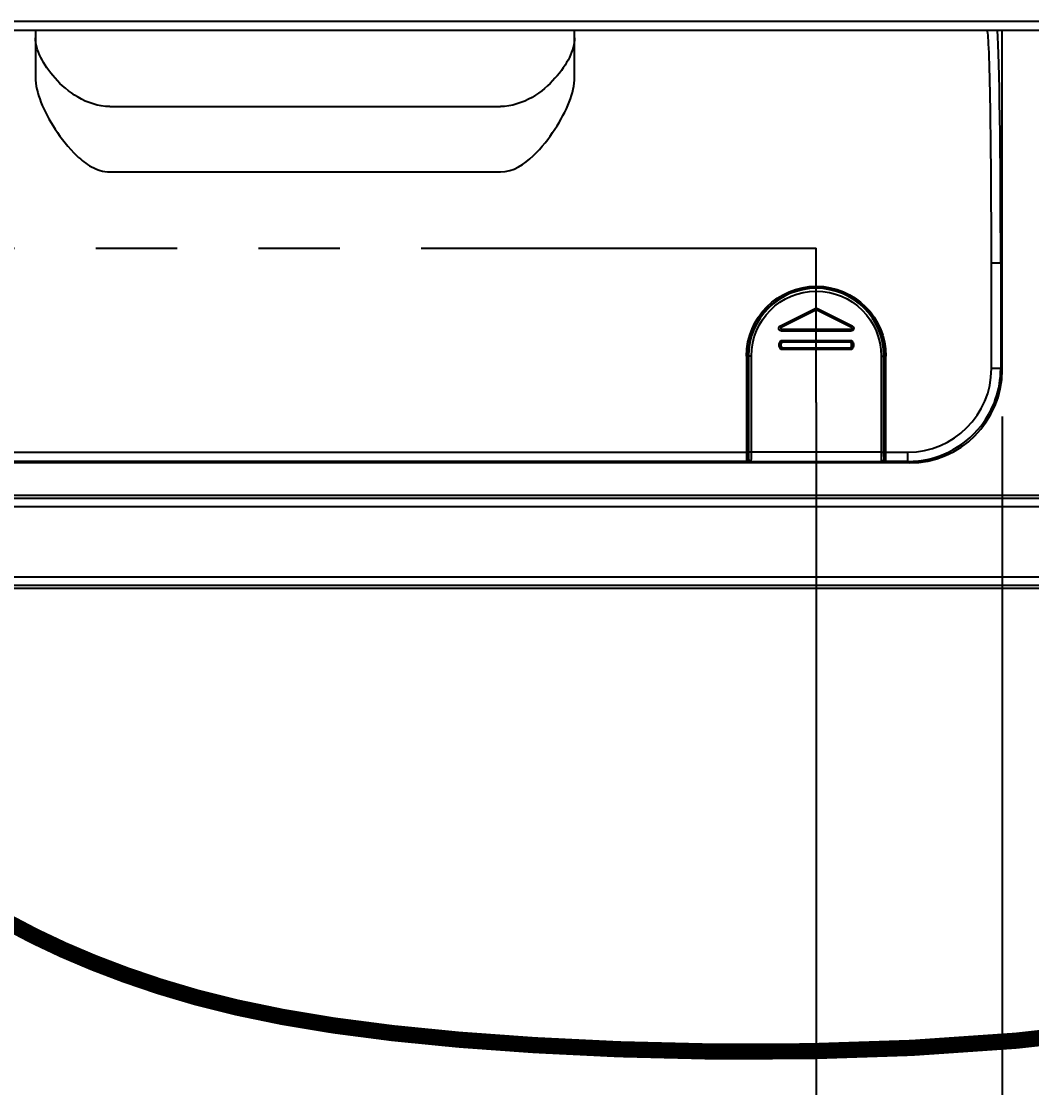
# Model space of a CAD drawing. Extents: x -4069 to -3649, y -4303 to -3709.
# Drawn here: x -3929.07 to -3907.33, y -4151.59 to -4128.65 of the extents above; entities that cross this region are included whole.
import ezdxf

# ---------------------------------------------------------------- set-up
doc = ezdxf.new("R2010")
doc.units = 0
doc.header["$LTSCALE"] = 7
doc.linetypes.add('CENTER', pattern=[2, 1.25, -0.25, 0.25, -0.25])
doc.linetypes.add('PHANTOM', pattern=[2.5, 1.25, -0.25, 0.25, -0.25, 0.25, -0.25])
doc.layers.get('Defpoints').update_dxf_attribs({"linetype": 'CONTINUOUS'})
for name, color, linetype in [('5', 6, 'PHANTOM'), ('6', 7, 'CONTINUOUS'), ('CL', 1, 'CENTER'), ('DIM', 2, 'CONTINUOUS'), ('DWG', 7, 'CONTINUOUS')]:
    doc.layers.add(name, color=color, linetype=linetype)
doc.styles.add('DD', font='romans', dxfattribs={"bigfont": 'GHS.shx'})
doc.dimstyles.new('CWC', dxfattribs={"dimscale": 0, "dimtxt": 3.5, "dimasz": 3.5, "dimexe": 2, "dimexo": 1, "dimgap": 1, "dimtad": 1, "dimdec": 4, "dimdsep": 46, "dimtxsty": 'DD', "dimcen": 3, "dimclrd": 2, "dimclre": 2, "dimclrt": 2, "dimadec": 3, "dimazin": 2, "dimtfac": 1, "dimtdec": 4, "dimtmove": 0, "dimatfit": 3, "dimfxl": 0, "dimtvp": 1, "dimtolj": 1, "dimtzin": 0, "dimlwd": -1, "dimlwe": -1, "dimarcsym": 0})

# ---------------------------------------------------------------- blocks, each defined once
blk = doc.blocks.new('*D0')
at = {"layer": 'Defpoints', "color": 0}
for p in [(-3984.461, -4128.652), (-3891.461, -4128.652), (-3891.461, -4173.244)]:
    blk.add_point(p, dxfattribs=at)
at = {"layer": 'DWG', "color": 2}
for p, q in [((-3984.461, -4129.652), (-3984.461, -4175.244)), ((-3891.461, -4129.652), (-3891.461, -4175.244)), ((-3980.961, -4173.244), (-3894.961, -4173.244))]:
    blk.add_line(p, q, dxfattribs=at)
for points in [[(-3980.961, -4172.661), (-3980.961, -4173.827), (-3984.461, -4173.244)], [(-3894.961, -4172.661), (-3894.961, -4173.827), (-3891.461, -4173.244)]]:
    blk.add_solid(points, dxfattribs=at)
at = {"layer": 'DWG', "color": 2, "insert": (-3937.961, -4170.494), "char_height": 3.5, "attachment_point": 5, "style": 'DD'}
blk.add_mtext('\\A1;465', dxfattribs=at)

msp = doc.modelspace()

# ---------------------------------------------------------------- linework, layer by layer
at = {"layer": '5'}
for p in [(-3937.96053, -4133.53135), (-3911.96053, -4136.85204)]:
    msp.add_line(p, (-3911.96053, -4133.53135), dxfattribs=at)
at = {"layer": '6', "color": 3, "linetype": 'Continuous'}
for p, q in [((-3980.46053, -4128.65204), (-3895.46053, -4128.65204)), ((-3908.19198, -4136.12086), (-3908.19198, -4133.85204)), ((-3907.99201, -4133.85204), (-3908.19198, -4133.85204)), ((-3907.99201, -4133.85204), (-3907.99201, -4136.12086)), ((-3911.96948, -4134.86463), (-3912.71531, -4135.23755)), ((-3911.98736, -4134.82885), (-3911.96948, -4134.86463)), ((-3911.9337, -4134.82885), (-3911.95159, -4134.86463)), ((-3911.20575, -4135.23755), (-3911.95159, -4134.86463)), ((-3912.7332, -4135.20177), (-3912.71531, -4135.23755)), ((-3911.18786, -4135.20177), (-3911.20575, -4135.23755)), ((-3912.70637, -4135.27543), (-3911.2147, -4135.27543)), ((-3912.70637, -4135.31543), (-3912.70637, -4135.27543)), ((-3911.2147, -4135.31543), (-3911.2147, -4135.27543)), ((-3912.76053, -4135.59543), (-3912.72053, -4135.59543)), ((-3912.76053, -4135.63543), (-3912.72053, -4135.63543)), ((-3912.72053, -4135.59543), (-3912.72053, -4135.63543)), ((-3912.68053, -4135.51543), (-3912.68053, -4135.55543)), ((-3911.24053, -4135.55543), (-3912.68053, -4135.55543)), ((-3912.68053, -4135.71543), (-3912.68053, -4135.67543)), ((-3912.68053, -4135.67543), (-3911.24053, -4135.67543)), ((-3911.24053, -4135.51543), (-3911.24053, -4135.55543)), ((-3911.24053, -4135.71543), (-3911.24053, -4135.67543)), ((-3911.16053, -4135.59543), (-3911.20053, -4135.59543)), ((-3911.20053, -4135.63543), (-3911.20053, -4135.59543)), ((-3911.16053, -4135.63543), (-3911.20053, -4135.63543)), ((-3913.42657, -4135.85204), (-3913.41712, -4135.85204)), ((-3913.35713, -4135.85204), (-3913.41712, -4135.85204)), ((-3913.41712, -4135.85204), (-3913.41712, -4137.92059)), ((-3913.35713, -4137.92059), (-3913.35713, -4135.85204)), ((-3910.56393, -4135.85204), (-3910.50394, -4135.85204)), ((-3910.56393, -4135.85204), (-3910.56393, -4137.92059)), ((-3910.50394, -4135.85204), (-3910.4945, -4135.85204)), ((-3910.50394, -4137.92059), (-3910.50394, -4135.85204)), ((-3907.99201, -4136.12086), (-3908.19198, -4136.12086)), ((-3907.99201, -4136.12086), (-3907.96053, -4136.15234)), ((-3913.46053, -4137.10697), (-3913.43529, -4137.10697)), ((-3910.48577, -4137.10697), (-3910.46053, -4137.10697)), ((-3908.41594, -4137.35204), (-3908.41268, -4137.35204)), ((-3962.46053, -4137.92059), (-3913.46053, -4137.92059)), ((-3913.35713, -4137.92059), (-3913.41712, -4137.92059)), ((-3910.56393, -4137.92059), (-3913.35713, -4137.92059)), ((-3910.56393, -4137.92059), (-3910.50394, -4137.92059)), ((-3910.46053, -4137.92059), (-3909.99171, -4137.92059)), ((-3909.99171, -4138.12056), (-3909.99171, -4137.92059)), ((-3913.46053, -4138.12056), (-3962.46053, -4138.12056)), ((-3913.65633, -4138.13736), (-3913.66054, -4138.14156)), ((-3913.65633, -4138.13736), (-3913.65633, -4138.13615)), ((-3913.37633, -4138.13736), (-3913.65633, -4138.13736)), ((-3913.46053, -4138.07736), (-3913.43529, -4138.07736)), ((-3913.41952, -4138.06056), (-3913.43529, -4138.07634)), ((-3913.37633, -4138.13736), (-3913.35953, -4138.12056)), ((-3910.56153, -4138.12056), (-3910.54473, -4138.13736)), ((-3910.26473, -4138.13736), (-3910.54473, -4138.13736)), ((-3910.48577, -4138.07634), (-3910.50154, -4138.06056)), ((-3910.48578, -4138.07736), (-3910.46053, -4138.07736)), ((-3909.99171, -4138.12056), (-3910.46053, -4138.12056)), ((-3910.26473, -4138.13615), (-3910.26473, -4138.13736)), ((-3910.26052, -4138.14156), (-3910.26473, -4138.13736)), ((-3909.96023, -4138.15204), (-3909.99171, -4138.12056)), ((-3899.96053, -4138.91436), (-3975.96053, -4138.91436)), ((-3899.96053, -4139.09348), (-3975.96053, -4139.09348)), ((-3899.96053, -4140.61059), (-3975.96053, -4140.61059)), ((-3899.96053, -4140.78972), (-3975.96053, -4140.78972))]:
    msp.add_line(p, q, dxfattribs=at)
at = {"layer": '6', "color": 7, "linetype": 'Continuous'}
for p, q in [((-3895.46053, -4128.85204), (-3980.46053, -4128.85204)), ((-3928.76053, -4128.85204), (-3928.76053, -4129.85368)), ((-3917.16053, -4129.85368), (-3917.16053, -4128.85204)), ((-3907.96053, -4136.15234), (-3907.96053, -4128.85208)), ((-3927.16272, -4130.48603), (-3918.75834, -4130.48603)), ((-3927.16272, -4131.89244), (-3918.75834, -4131.89244)), ((-3912.56053, -4134.48326), (-3912.56053, -4134.47726)), ((-3912.56053, -4134.5144), (-3912.56053, -4134.48326)), ((-3912.55005, -4134.51356), (-3912.55005, -4134.47273)), ((-3911.37101, -4134.51356), (-3911.37101, -4134.47273)), ((-3911.36053, -4134.48326), (-3911.36053, -4134.47726)), ((-3911.36053, -4134.5144), (-3911.36053, -4134.48326)), ((-3912.7332, -4135.20177), (-3911.98736, -4134.82885)), ((-3911.9337, -4134.82885), (-3911.18786, -4135.20177)), ((-3911.2147, -4135.31543), (-3912.70637, -4135.31543)), ((-3912.76053, -4135.63543), (-3912.76053, -4135.59543)), ((-3912.68053, -4135.51543), (-3911.24053, -4135.51543)), ((-3911.16053, -4135.59543), (-3911.16053, -4135.63543)), ((-3913.46053, -4135.85204), (-3913.46053, -4137.92059)), ((-3913.42657, -4136.30715), (-3913.42657, -4135.85204)), ((-3911.24053, -4135.71543), (-3912.68053, -4135.71543)), ((-3910.4945, -4135.85204), (-3910.4945, -4136.30715)), ((-3910.46053, -4137.92059), (-3910.46053, -4135.85204)), ((-3913.43416, -4136.62009), (-3913.43135, -4136.606)), ((-3910.48972, -4136.606), (-3910.48691, -4136.62009)), ((-3913.44053, -4137.04278), (-3913.46053, -4137.04278)), ((-3913.43632, -4137.04698), (-3913.46053, -4137.04698)), ((-3913.44053, -4137.04278), (-3913.44053, -4137.01857)), ((-3913.44053, -4137.04278), (-3913.43632, -4137.04698)), ((-3910.48053, -4137.04278), (-3910.48474, -4137.04698)), ((-3910.46053, -4137.04698), (-3910.48474, -4137.04698)), ((-3910.48053, -4137.04278), (-3910.48053, -4137.01857)), ((-3910.48053, -4137.04278), (-3910.46053, -4137.04278)), ((-3913.43529, -4138.07634), (-3913.43529, -4137.10697)), ((-3910.48577, -4138.07634), (-3910.48577, -4137.10697)), ((-3913.46053, -4137.92059), (-3913.46053, -4138.12056)), ((-3910.46053, -4138.12056), (-3910.46053, -4137.92059)), ((-3909.96023, -4138.15204), (-3965.96084, -4138.15204)), ((-3913.46053, -4138.13615), (-3913.74053, -4138.13615)), ((-3913.74053, -4138.13615), (-3913.74053, -4138.14156)), ((-3913.74053, -4138.14156), (-3910.18053, -4138.14156)), ((-3910.26052, -4138.14156), (-3913.66054, -4138.14156)), ((-3913.46053, -4138.12056), (-3913.46053, -4138.13615)), ((-3913.43529, -4138.07634), (-3913.43529, -4138.07736)), ((-3913.35953, -4138.12056), (-3910.56153, -4138.12056)), ((-3910.48578, -4138.07736), (-3910.48577, -4138.07634)), ((-3910.46053, -4138.12056), (-3910.46053, -4138.13615)), ((-3910.46053, -4138.13615), (-3910.18053, -4138.13615)), ((-3910.18053, -4138.14156), (-3910.18053, -4138.13615)), ((-3899.96053, -4138.85204), (-3967.01966, -4138.85204)), ((-3899.96053, -4140.85204), (-3967.01966, -4140.85204))]:
    msp.add_line(p, q, dxfattribs=at)
at = {"layer": '6', "color": 7, "linetype": 'Continuous', "extrusion": (0, 0, -1)}
for centre, radius, start, end in [((3911.96053, -4135.85204), 1.5, 0, 180), ((3911.96053, -4134.88252), 0.06, 63.434949, 116.565051), ((3912.70637, -4135.25543), 0.06, 270, 63.434949), ((3911.2147, -4135.25543), 0.06, 116.565051, 270), ((3912.68053, -4135.59543), 0.08, 0, 90), ((3912.68053, -4135.63543), 0.08, 270, 0), ((3911.24053, -4135.59543), 0.08, 90, 180), ((3911.24053, -4135.63543), 0.08, 180, 270)]:
    msp.add_arc(centre, radius, start, end, dxfattribs=at)
at = {"layer": '6', "color": 7, "linetype": 'Continuous'}
for radius, start, end in [(1.46604, 114.158791, 180), (1.46254, 66.229313, 113.770687), (1.46604, 0, 65.841209)]:
    msp.add_arc((-3911.96053, -4135.85204), radius, start, end, dxfattribs=at)
at = {"layer": '6', "color": 3, "linetype": 'Continuous'}
for centre, radius, start, end in [((-3911.96053, -4135.85204), 1.45659, 0, 180), ((-3911.96053, -4134.88252), 0.02, 63.434949, 116.565051), ((-3912.70637, -4135.25543), 0.02, 116.565051, 270), ((-3911.2147, -4135.25543), 0.02, 270, 63.434949), ((-3912.68053, -4135.59543), 0.04, 90, 180), ((-3912.68053, -4135.63543), 0.04, 180, 270), ((-3911.24053, -4135.59543), 0.04, 0, 90), ((-3911.24053, -4135.63543), 0.04, 270, 0)]:
    msp.add_arc(centre, radius, start, end, dxfattribs=at)
at = {"layer": '6', "color": 3, "linetype": 'Continuous', "extrusion": (0, 0, -1)}
msp.add_arc((3911.96053, -4135.85204), 1.3966, 0, 180, dxfattribs=at)
at = {"layer": '6', "color": 3, "linetype": 'Continuous'}
for centre, major_axis, ratio, start_param, end_param in [((-3908.28275, -4133.85204), (0, 5), 0.018153, 4.71238898, 6.28318531), ((-3909.99226, -4136.12031, -30), (-1.27318, 1.27318), 0.999695, 2.35634678, 3.92683852), ((-3909.99226, -4136.12031), (-1.41456, 1.41456), 0.999756, 3.26372844, 3.92683852), ((-3909.99226, -4136.12031), (-1.41456, 1.41456), 0.999756, 2.35634678, 3.26372844), ((-3913.65633, -4138.07736), (0.04243, -0.04243), 0.999695, 5.29727372, 5.49763485), ((-3913.35953, -4138.06056), (0.04243, -0.04243), 0.999695, 3.92714311, 5.49763485), ((-3910.56153, -4138.06056), (-0.04243, -0.04243), 0.999695, 0.78555046, 2.3560422), ((-3910.26473, -4138.07736), (0.04243, 0.04243), 0.999695, 3.92714311, 4.12750424)]:
    msp.add_ellipse(centre, major_axis=major_axis, ratio=ratio, start_param=start_param, end_param=end_param, dxfattribs=at)
at = {"layer": '6', "color": 7, "linetype": 'Continuous'}
for centre, major_axis, ratio, start_param, end_param in [((-3908.08278, -4133.85204), (0, 5.2), 0.017455, 4.71238898, 6.00493848), ((-3909.96084, -4136.15173), (-1.41464, 1.41464), 0.999695, 2.35634678, 3.92683852), ((-3913.43634, -4137.10698), (0, -0.06), 0.017452, 1.57088031, 3.12420767), ((-3910.48472, -4137.10698), (0, 0.06), 0.017452, 0.01736561, 1.57073171), ((-3913.66052, -4138.08155), (0.04244, 0.04244), 0.999695, 3.49890413, 3.92683852), ((-3913.37633, -4138.07736), (-0.02304, 0.05563), 0.975619, 1.18674773, 2.74009078), ((-3910.54473, -4138.07736), (0.02304, 0.05563), 0.975619, 3.54309453, 5.09643758), ((-3910.26054, -4138.08155), (-0.04244, 0.04244), 0.999695, 2.35634678, 2.78428118)]:
    msp.add_ellipse(centre, major_axis=major_axis, ratio=ratio, start_param=start_param, end_param=end_param, dxfattribs=at)
for points, knots in [([(-3927.16272, -4130.48603), (-3927.41012, -4130.48603), (-3927.64756, -4130.40298), (-3928.04417, -4130.16936), (-3928.20573, -4130.02461), (-3928.60425, -4129.57978), (-3928.76053, -4129.26835), (-3928.76053, -4129.00675)], [0, 0, 0, 0, 0.25, 0.25, 0.5, 0.5, 1, 1, 1, 1]), ([(-3917.16053, -4129.00675), (-3917.16053, -4129.26882), (-3917.3171, -4129.5803), (-3917.71598, -4130.02524), (-3917.87846, -4130.17061), (-3918.27561, -4130.40389), (-3918.51383, -4130.48603), (-3918.75834, -4130.48603)], [0, 0, 0, 0, 0.5, 0.5, 0.75, 0.75, 1, 1, 1, 1]), ([(-3928.76053, -4129.85368), (-3928.76053, -4130.18508), (-3928.59219, -4130.57899), (-3928.20808, -4131.16855), (-3928.05591, -4131.368), (-3927.77355, -4131.63471), (-3927.6709, -4131.71757), (-3927.43473, -4131.84812), (-3927.30158, -4131.89244), (-3927.16272, -4131.89244)], [0, 0, 0, 0, 0.5, 0.5, 0.75, 0.75, 0.875, 0.875, 1, 1, 1, 1]), ([(-3918.75834, -4131.89244), (-3918.47917, -4131.89244), (-3918.24006, -4131.72224), (-3917.86576, -4131.36847), (-3917.71272, -4131.16815), (-3917.32942, -4130.57983), (-3917.16053, -4130.1859), (-3917.16053, -4129.85368)], [0, 0, 0, 0, 0.25, 0.25, 0.5, 0.5, 1, 1, 1, 1]), ([(-3913.41712, -4137.92059), (-3913.41716, -4137.93871), (-3913.41721, -4137.96724), (-3913.41752, -4137.99926), (-3913.41793, -4138.02694), (-3913.41858, -4138.0535), (-3913.41921, -4138.05821), (-3913.41952, -4138.06056)], [0, 0, 0, 0, 0.24968285, 0.39295701, 0.50057488, 0.75028221, 1, 1, 1, 1]), ([(-3910.50154, -4138.06056), (-3910.50185, -4138.05824), (-3910.50235, -4138.05459), (-3910.50291, -4138.03611), (-3910.50338, -4138.01249), (-3910.50383, -4137.97493), (-3910.5039, -4137.9387), (-3910.50394, -4137.92059)], [0, 0, 0, 0, 0.24971536, 0.39300455, 0.50062908, 0.75031958, 1, 1, 1, 1])]:
    msp.add_open_spline(points, degree=3, knots=knots, dxfattribs=at)
for points, weights in [([(-3912.55005, -4134.51356), (-3912.55354, -4134.51383), (-3912.55704, -4134.51411), (-3912.56053, -4134.5144)], [1, 0.999995453728, 0.999995453728, 1]), ([(-3911.37101, -4134.51356), (-3911.36752, -4134.51383), (-3911.36402, -4134.51411), (-3911.36053, -4134.5144)], [1, 0.999995453728, 0.999995453728, 1]), ([(-3913.43135, -4136.606), (-3913.4285, -4136.59173), (-3913.42657, -4136.47095), (-3913.42657, -4136.30715)], [1, 0.824851557873, 0.824851557873, 1]), ([(-3910.4945, -4136.30715), (-3910.4945, -4136.47095), (-3910.49256, -4136.59173), (-3910.48972, -4136.606)], [1, 0.824851557873, 0.824851557873, 1]), ([(-3913.44053, -4137.01857), (-3913.44053, -4136.80016), (-3913.43796, -4136.63913), (-3913.43416, -4136.62009)], [1, 0.824851557873, 0.824851557873, 1]), ([(-3910.48691, -4136.62009), (-3910.48311, -4136.63913), (-3910.48053, -4136.80016), (-3910.48053, -4137.01857)], [1, 0.824851557873, 0.824851557873, 1])]:
    msp.add_rational_spline(points, weights, degree=3, dxfattribs=at)
at = {"layer": '6', "color": 3, "linetype": 'Continuous'}
for points in [[(-3913.35953, -4138.12056), (-3913.35822, -4138.11868), (-3913.35713, -4138.0282), (-3913.35713, -4137.92059)], [(-3910.56393, -4137.92059), (-3910.56393, -4138.0282), (-3910.56284, -4138.11868), (-3910.56153, -4138.12056)]]:
    msp.add_open_spline(points, degree=3, dxfattribs=at)
at = {"layer": 'CL', "const_width": 0.35}
msp.add_lwpolyline([(-3905.39517, -4150.3302), (-3907.65047, -4150.58126), (-3909.9021, -4150.73637), (-3912.10835, -4150.8095), (-3914.2275, -4150.81462), (-3916.21784, -4150.76571), (-3918.03764, -4150.67673), (-3919.65571, -4150.55964), (-3921.08281, -4150.41831), (-3922.34024, -4150.25458), (-3923.44926, -4150.07029), (-3924.43116, -4149.86729), (-3925.30723, -4149.64741), (-3926.09874, -4149.41251), (-3926.82698, -4149.16442), (-3927.5111, -4148.90395), (-3928.16181, -4148.62783), (-3928.7877, -4148.33171), (-3929.39734, -4148.01127)], dxfattribs=at)
at = {"layer": 'DIM'}
for p, q in [((-3911.96053, -4136.85204), (-3911.96053, -4159.6862)), ((-3907.96053, -4137.15234), (-3907.96053, -4167.40294))]:
    msp.add_line(p, q, dxfattribs=at)

# ---------------------------------------------------------------- dimensions: what is measured, and where the dimension line sits
at = {"layer": 'DWG'}
dim = msp.add_linear_dim(base=(-3891.46053, -4173.24405), p1=(-3984.46053, -4128.65204), p2=(-3891.46053, -4128.65204), text='465', dimstyle='CWC', override={"dimscale": 1}, dxfattribs=at)
dim.commit()
dim.dimension.update_dxf_attribs({"geometry": '*D0', "text_midpoint": (-3937.96053, -4170.49405)})

doc.saveas('drawing.dxf')
